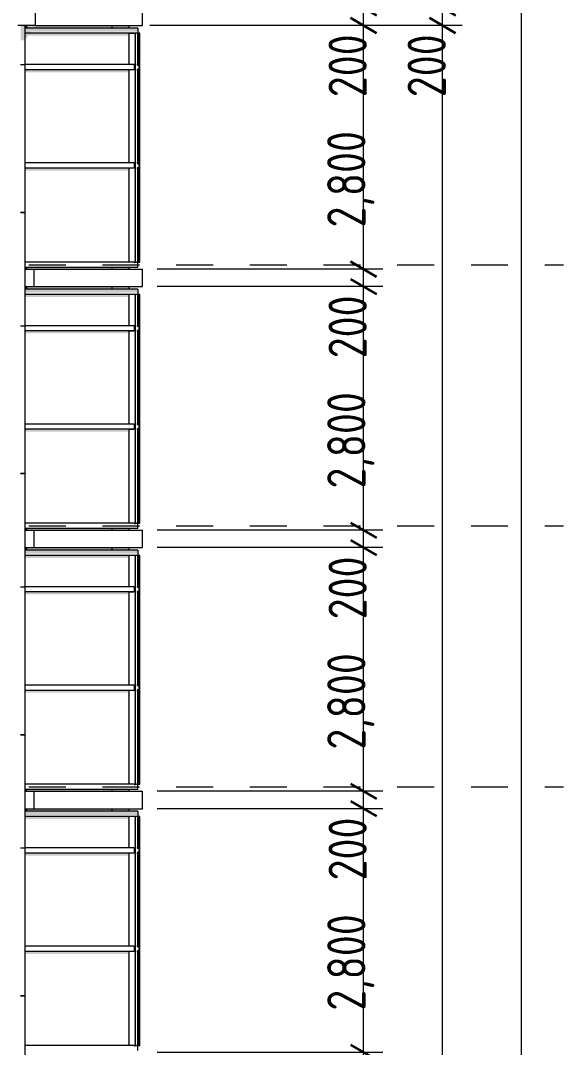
# Model space of a CAD drawing. Header units: millimetres. Extents: x 18162 to 7085488, y 72188 to 247925.
# Drawn here: x 6577304 to 6583544, y 137348 to 149148 of the extents above; entities that cross this region are included whole.
import ezdxf

# ---------------------------------------------------------------- set-up
doc = ezdxf.new("R2010")
doc.units = ezdxf.units.MM
doc.header["$MEASUREMENT"] = 0
doc.linetypes.add('Dashed', pattern=[423.333333, 211.666667, -211.666667])
doc.layers.add('Finish - Wall', color=7, linetype='Continuous')
doc.layers.add('Structural - Bearing', color=7, linetype='Continuous')
doc.styles.add('GENERATED_STYLE_3', font='', dxfattribs={"width": 0.8})
doc.styles.get('GENERATED_STYLE_3').set_extended_font_data('ISOCPEUR MON')
doc.dimstyles.new('GENERATED_STYLE__33', dxfattribs={"dimtxt": 440.00001, "dimasz": 228, "dimexe": 0.18, "dimexo": 20220.414063, "dimgap": 0, "dimtad": 1, "dimdec": 0, "dimzin": 0, "dimdsep": 46, "dimtxsty": 'GENERATED_STYLE_3', "dimblk": 'ARROWHEAD_2', "dimblk1": 'ARROWHEAD_2', "dimblk2": 'ARROWHEAD_2', "dimcen": 0.09, "dimclrd": 13, "dimclre": 13, "dimclrt": 13, "dimadec": 0, "dimazin": 0, "dimtfac": 1, "dimtdec": 4, "dimtmove": 0, "dimatfit": 3, "dimfxl": 1, "dimtolj": 1, "dimtzin": 0, "dimarcsym": 0})
doc.dimstyles.new('GENERATED_STYLE__35', dxfattribs={"dimtxt": 440.00001, "dimasz": 228, "dimexe": 0.18, "dimexo": 20340.684391, "dimgap": 0, "dimtad": 1, "dimdec": 0, "dimzin": 0, "dimdsep": 46, "dimtxsty": 'GENERATED_STYLE_3', "dimblk": 'ARROWHEAD_2', "dimblk1": 'ARROWHEAD_2', "dimblk2": 'ARROWHEAD_2', "dimcen": 0.09, "dimclrd": 13, "dimclre": 13, "dimclrt": 13, "dimadec": 0, "dimazin": 0, "dimtfac": 1, "dimtdec": 4, "dimtmove": 0, "dimatfit": 3, "dimfxl": 1, "dimtolj": 1, "dimtzin": 0, "dimarcsym": 0})
doc.dimstyles.new('GENERATED_STYLE__38', dxfattribs={"dimtxt": 440.00001, "dimasz": 228, "dimexe": 0.18, "dimexo": 20336.646461, "dimgap": 0, "dimtad": 1, "dimdec": 0, "dimzin": 0, "dimdsep": 46, "dimtxsty": 'GENERATED_STYLE_3', "dimblk": 'ARROWHEAD_2', "dimblk1": 'ARROWHEAD_2', "dimblk2": 'ARROWHEAD_2', "dimcen": 0.09, "dimclrd": 13, "dimclre": 13, "dimclrt": 13, "dimadec": 0, "dimazin": 0, "dimtfac": 1, "dimtdec": 4, "dimtmove": 0, "dimatfit": 3, "dimfxl": 1, "dimtolj": 1, "dimtzin": 0, "dimarcsym": 0})
doc.dimstyles.new('GENERATED_STYLE__39', dxfattribs={"dimtxt": 440.00001, "dimasz": 228, "dimexe": 0.18, "dimexo": 20256.234337, "dimgap": 0, "dimtad": 1, "dimdec": 0, "dimzin": 0, "dimdsep": 46, "dimtxsty": 'GENERATED_STYLE_3', "dimblk": 'ARROWHEAD_2', "dimblk1": 'ARROWHEAD_2', "dimblk2": 'ARROWHEAD_2', "dimcen": 0.09, "dimclrd": 13, "dimclre": 13, "dimclrt": 13, "dimadec": 0, "dimazin": 0, "dimtfac": 1, "dimtdec": 4, "dimtmove": 0, "dimatfit": 3, "dimfxl": 1, "dimtolj": 1, "dimtzin": 0, "dimarcsym": 0})
doc.dimstyles.new('GENERATED_STYLE__41', dxfattribs={"dimtxt": 440.00001, "dimasz": 228, "dimexe": 0.18, "dimexo": 18955.962133, "dimgap": 0, "dimtad": 1, "dimdec": 0, "dimzin": 0, "dimdsep": 46, "dimtxsty": 'GENERATED_STYLE_3', "dimblk": 'ARROWHEAD_2', "dimblk1": 'ARROWHEAD_2', "dimblk2": 'ARROWHEAD_2', "dimcen": 0.09, "dimclrd": 13, "dimclre": 13, "dimclrt": 13, "dimadec": 0, "dimazin": 0, "dimtfac": 1, "dimtdec": 4, "dimtmove": 0, "dimatfit": 3, "dimfxl": 1, "dimtolj": 1, "dimtzin": 0, "dimarcsym": 0})

# ---------------------------------------------------------------- blocks, each defined once
blk = doc.blocks.new('*X3168', base_point=(6480358, 110342))
at = {"layer": 'Structural - Bearing', "color": 8, "linetype": 'Continuous', "lineweight": 13}
for p, q in [((6577304, 139642), (6577354, 139642)), ((6577304, 137942), (6577354, 137942)), ((6577354, 137942), (6577304, 137942))]:
    blk.add_line(p, q, dxfattribs=at)
blk = doc.blocks.new('*X3177', base_point=(6480358, 110342))
at = {"layer": 'Structural - Bearing', "color": 8, "linetype": 'Continuous', "lineweight": 13}
for p, q in [((6577304, 142642), (6577354, 142642)), ((6577304, 140942), (6577354, 140942)), ((6577354, 140942), (6577304, 140942))]:
    blk.add_line(p, q, dxfattribs=at)
blk = doc.blocks.new('*X3182', base_point=(6480358, 110342))
at = {"layer": 'Structural - Bearing', "color": 7, "linetype": 'Continuous', "lineweight": 9}
blk.add_line((6577458, 140292), (6577458, 140092), dxfattribs=at)
blk = doc.blocks.new('*X3186', base_point=(6480358, 110342))
at = {"layer": 'Structural - Bearing', "color": 8, "linetype": 'Continuous', "lineweight": 13}
for p, q in [((6577304, 145642), (6577354, 145642)), ((6577304, 143942), (6577354, 143942)), ((6577354, 143942), (6577304, 143942))]:
    blk.add_line(p, q, dxfattribs=at)
blk = doc.blocks.new('*X3191', base_point=(6480358, 110342))
at = {"layer": 'Structural - Bearing', "color": 7, "linetype": 'Continuous', "lineweight": 9}
blk.add_line((6577458, 143292), (6577458, 143092), dxfattribs=at)
blk = doc.blocks.new('*X3195', base_point=(6480358, 110342))
at = {"layer": 'Structural - Bearing', "color": 8, "linetype": 'Continuous', "lineweight": 13}
for p, q in [((6577304, 148642), (6577354, 148642)), ((6577304, 146942), (6577354, 146942)), ((6577354, 146942), (6577304, 146942))]:
    blk.add_line(p, q, dxfattribs=at)
blk = doc.blocks.new('*X3200', base_point=(6480358, 110342))
at = {"layer": 'Structural - Bearing', "color": 7, "linetype": 'Continuous', "lineweight": 9}
blk.add_line((6577458, 146292), (6577458, 146092), dxfattribs=at)
blk = doc.blocks.new('*D3438', base_point=(6480358, 110342))
at = {"color": 12, "linetype": 'Continuous', "lineweight": 35}
for p, q in [((6581094, 137378), (6581394, 137205)), ((6581094, 137178), (6581394, 137005))]:
    blk.add_line(p, q, dxfattribs=at)
at = {"color": 13, "linetype": 'Continuous', "lineweight": 13}
blk.add_line((6581244, 137092), (6581244, 137292), dxfattribs=at)
blk = doc.blocks.new('ARROWHEAD_2')
at = {"color": 0, "linetype": 'Continuous', "lineweight": 0}
for p, q in [((-0.378, -0.655), (0.378, 0.655)), ((0, 0), (-1, 0))]:
    blk.add_line(p, q, dxfattribs=at)
blk = doc.blocks.new('*D3439', base_point=(6480358, 110342))
at = {"color": 13, "linetype": 'Continuous', "lineweight": 13}
for p, q in [((6581469, 140092), (6578874, 140092)), ((6581244, 137292), (6581244, 140092)), ((6581469, 137292), (6578874, 137292)), ((6581244, 137092), (6581244, 137292))]:
    blk.add_line(p, q, dxfattribs=at)
at = {"color": 12, "linetype": 'Continuous', "lineweight": 35}
for p, q in [((6581094, 140178), (6581394, 140005)), ((6581094, 137378), (6581394, 137205))]:
    blk.add_line(p, q, dxfattribs=at)
at = {"color": 13, "lineweight": 13, "char_height": 440, "attachment_point": 7, "rotation": 90, "style": 'GENERATED_STYLE_3'}
for s, insert in [('\\A1;{\\pql;\\fISOCPEUR MON|b0|i0|c0|p0;\\W0.800000;200}', (6581283, 139267)), ('\\A1;{\\pql;\\fISOCPEUR MON|b0|i0|c0|p0;\\W0.800000;2,800}', (6581371, 137770))]:
    blk.add_mtext(s, dxfattribs=dict(at, insert=insert))
blk = doc.blocks.new('*D3440', base_point=(6480358, 110342))
at = {"color": 12, "linetype": 'Continuous', "lineweight": 35}
for p, q in [((6581094, 140378), (6581394, 140205)), ((6581094, 140178), (6581394, 140005))]:
    blk.add_line(p, q, dxfattribs=at)
at = {"color": 13, "linetype": 'Continuous', "lineweight": 13}
blk.add_line((6581244, 140092), (6581244, 140292), dxfattribs=at)
blk = doc.blocks.new('*D3441', base_point=(6480358, 110342))
at = {"color": 12, "linetype": 'Continuous', "lineweight": 35}
for p, q in [((6581094, 143178), (6581394, 143005)), ((6581094, 140378), (6581394, 140205))]:
    blk.add_line(p, q, dxfattribs=at)
at = {"color": 13, "linetype": 'Continuous', "lineweight": 13}
for p, q in [((6581469, 143092), (6578874, 143092)), ((6581244, 140292), (6581244, 143092)), ((6581469, 140292), (6578874, 140292)), ((6581244, 140092), (6581244, 140292))]:
    blk.add_line(p, q, dxfattribs=at)
at = {"color": 13, "lineweight": 13, "char_height": 440, "attachment_point": 7, "rotation": 90, "style": 'GENERATED_STYLE_3'}
for s, insert in [('\\A1;{\\pql;\\fISOCPEUR MON|b0|i0|c0|p0;\\W0.800000;200}', (6581283, 142267)), ('\\A1;{\\pql;\\fISOCPEUR MON|b0|i0|c0|p0;\\W0.800000;2,800}', (6581371, 140770))]:
    blk.add_mtext(s, dxfattribs=dict(at, insert=insert))
blk = doc.blocks.new('*D3442', base_point=(6480358, 110342))
at = {"color": 12, "linetype": 'Continuous', "lineweight": 35}
for p, q in [((6581094, 143378), (6581394, 143205)), ((6581094, 143178), (6581394, 143005))]:
    blk.add_line(p, q, dxfattribs=at)
at = {"color": 13, "linetype": 'Continuous', "lineweight": 13}
for p, q in [((6581469, 143292), (6578874, 143292)), ((6581244, 143092), (6581244, 143292))]:
    blk.add_line(p, q, dxfattribs=at)
blk = doc.blocks.new('*D3443', base_point=(6480358, 110342))
at = {"color": 12, "linetype": 'Continuous', "lineweight": 35}
for p, q in [((6581094, 146178), (6581394, 146005)), ((6581094, 143378), (6581394, 143205))]:
    blk.add_line(p, q, dxfattribs=at)
at = {"color": 13, "linetype": 'Continuous', "lineweight": 13}
blk.add_line((6581244, 143292), (6581244, 146092), dxfattribs=at)
at = {"color": 13, "lineweight": 13, "char_height": 440, "attachment_point": 7, "rotation": 90, "style": 'GENERATED_STYLE_3'}
for s, insert in [('\\A1;{\\pql;\\fISOCPEUR MON|b0|i0|c0|p0;\\W0.800000;200}', (6581283, 145267)), ('\\A1;{\\pql;\\fISOCPEUR MON|b0|i0|c0|p0;\\W0.800000;2,800}', (6581371, 143770))]:
    blk.add_mtext(s, dxfattribs=dict(at, insert=insert))
blk = doc.blocks.new('*D3444', base_point=(6480358, 110342))
at = {"color": 12, "linetype": 'Continuous', "lineweight": 35}
for p, q in [((6581094, 146378), (6581394, 146205)), ((6581094, 146178), (6581394, 146005))]:
    blk.add_line(p, q, dxfattribs=at)
at = {"color": 13, "linetype": 'Continuous', "lineweight": 13}
for p, q in [((6581469, 146292), (6578874, 146292)), ((6581244, 146092), (6581244, 146292)), ((6581469, 146092), (6578874, 146092)), ((6581244, 143292), (6581244, 146092))]:
    blk.add_line(p, q, dxfattribs=at)
blk = doc.blocks.new('*D3445', base_point=(6480358, 110342))
at = {"color": 12, "linetype": 'Continuous', "lineweight": 35}
for p, q in [((6581094, 149178), (6581394, 149005)), ((6581094, 146378), (6581394, 146205))]:
    blk.add_line(p, q, dxfattribs=at)
at = {"color": 13, "linetype": 'Continuous', "lineweight": 13}
for p, q in [((6581469, 149092), (6578874, 149092)), ((6581244, 146292), (6581244, 149092))]:
    blk.add_line(p, q, dxfattribs=at)
at = {"color": 13, "lineweight": 13, "char_height": 440, "attachment_point": 7, "rotation": 90, "style": 'GENERATED_STYLE_3'}
for s, insert in [('\\A1;{\\pql;\\fISOCPEUR MON|b0|i0|c0|p0;\\W0.800000;200}', (6581283, 148267)), ('\\A1;{\\pql;\\fISOCPEUR MON|b0|i0|c0|p0;\\W0.800000;2,800}', (6581371, 146770))]:
    blk.add_mtext(s, dxfattribs=dict(at, insert=insert))
blk = doc.blocks.new('*D3446', base_point=(6480358, 110342))
at = {"color": 13, "linetype": 'Continuous', "lineweight": 13}
for p, q in [((6581469, 149292), (6578874, 149292)), ((6581244, 149092), (6581244, 149292))]:
    blk.add_line(p, q, dxfattribs=at)
at = {"color": 12, "linetype": 'Continuous', "lineweight": 35}
for p, q in [((6581094, 149378), (6581394, 149205)), ((6581094, 149178), (6581394, 149005))]:
    blk.add_line(p, q, dxfattribs=at)
blk = doc.blocks.new('*D3456', base_point=(6480358, 110342))
at = {"color": 13, "linetype": 'Continuous', "lineweight": 13}
for p, q in [((6582153, 116292), (6582153, 149092)), ((6582153, 116092), (6582153, 116292)), ((6582378, 116092), (6578790, 116092))]:
    blk.add_line(p, q, dxfattribs=at)
at = {"color": 12, "linetype": 'Continuous', "lineweight": 35}
for p, q in [((6582003, 116378), (6582303, 116205)), ((6582003, 116178), (6582303, 116005))]:
    blk.add_line(p, q, dxfattribs=at)
blk = doc.blocks.new('*D3457', base_point=(6480358, 110342))
at = {"color": 12, "linetype": 'Continuous', "lineweight": 35}
for p, q in [((6582003, 149178), (6582303, 149005)), ((6582003, 116378), (6582303, 116205))]:
    blk.add_line(p, q, dxfattribs=at)
at = {"color": 13, "linetype": 'Continuous', "lineweight": 13}
for p, q in [((6582378, 149092), (6578790, 149092)), ((6582153, 116292), (6582153, 149092)), ((6582378, 116292), (6578790, 116292)), ((6582153, 116092), (6582153, 116292))]:
    blk.add_line(p, q, dxfattribs=at)
at = {"color": 13, "lineweight": 13, "char_height": 440, "attachment_point": 7, "rotation": 90, "style": 'GENERATED_STYLE_3'}
for s, insert in [('\\A1;{\\pql;\\fISOCPEUR MON|b0|i0|c0|p0;\\W0.800000;200}', (6582192, 148267)), ('\\A1;{\\pql;\\fISOCPEUR MON|b0|i0|c0|p0;\\W0.800000;32,800}', (6582280, 131647))]:
    blk.add_mtext(s, dxfattribs=dict(at, insert=insert))
blk = doc.blocks.new('*D3458', base_point=(6480358, 110342))
at = {"color": 13, "linetype": 'Continuous', "lineweight": 13}
for p, q in [((6582378, 149292), (6578790, 149292)), ((6582153, 149092), (6582153, 149292))]:
    blk.add_line(p, q, dxfattribs=at)
at = {"color": 12, "linetype": 'Continuous', "lineweight": 35}
for p, q in [((6582003, 149378), (6582303, 149205)), ((6582003, 149178), (6582303, 149005))]:
    blk.add_line(p, q, dxfattribs=at)
blk = doc.blocks.new('*D3463', base_point=(6480358, 110342))
at = {"color": 12, "linetype": 'Continuous', "lineweight": 35}
for p, q in [((6582912, 160878), (6583212, 160705)), ((6582912, 110008), (6583212, 109835))]:
    blk.add_line(p, q, dxfattribs=at)
at = {"color": 13, "linetype": 'Continuous', "lineweight": 13}
for p, q in [((6583287, 160792), (6577610, 160792)), ((6583062, 109922), (6583062, 160792)), ((6583287, 109922), (6578912, 109922)), ((6583062, 109775), (6583062, 109922))]:
    blk.add_line(p, q, dxfattribs=at)
at = {"color": 13, "lineweight": 13, "insert": (6583189, 134681), "char_height": 440, "attachment_point": 7, "rotation": 90, "style": 'GENERATED_STYLE_3'}
blk.add_mtext('\\A1;{\\pql;\\fISOCPEUR MON|b0|i0|c0|p0;\\W0.800000;50,870}', dxfattribs=at)

msp = doc.modelspace()

# ---------------------------------------------------------------- hatches: boundary and pattern name
at = {"layer": 'Finish - Wall', "linetype": 'Continuous', "lineweight": 0}
for points in [[(6577353.6, 149001.8), (6577409.7, 149001.8), (6577423.3, 149021.1), (6578653.6, 149021.1), (6578653.6, 149061.8), (6577353.6, 149061.8)], [(6578553.6, 149001.8), (6577353.6, 149001.8), (6577353.6, 148922.5), (6577389.7, 148973.5), (6578538.6, 148973.5), (6578538.6, 148641.8), (6578553.6, 148641.8)], [(6578553.6, 149001.8), (6578553.6, 148994.7), (6578606.2, 148994.7), (6578606.2, 149001.8)], [(6578606.2, 148641.8), (6578611.2, 148641.8), (6578611.2, 148611.8), (6578623.6, 148611.8), (6578623.6, 149001.8), (6578606.2, 149001.8)], [(6578636, 149001.8), (6578641, 148994.7), (6578641, 149001.8)], [(6578641, 149001.8), (6578641, 148994.7), (6578648.6, 148994.7), (6578653.6, 149001.8)], [(6578553.6, 148581.8), (6577353.6, 148581.8), (6577353.6, 148553.5), (6578538.6, 148553.5), (6578538.6, 147511.8), (6578553.6, 147511.8)], [(6578606.2, 148581.8), (6578553.6, 148581.8), (6578553.6, 148574.7), (6578606.2, 148574.7)], [(6578606.2, 147511.8), (6578611.2, 147511.8), (6578611.2, 147481.8), (6578623.6, 147481.8), (6578623.6, 148611.8), (6578611.2, 148611.8), (6578611.2, 148581.8), (6578606.2, 148581.8)], [(6578641, 148641.8), (6578647.3, 148632.9), (6578653.6, 148629.2)], [(6578653.6, 148629.2), (6578653.6, 148641.8), (6578641, 148641.8)], [(6578641, 147511.8), (6578647.3, 147502.9), (6578653.6, 147499.2)], [(6578653.6, 147511.8), (6578641, 147511.8), (6578653.6, 147499.2)], [(6577353.6, 147423.5), (6578538.6, 147423.5), (6578538.6, 146371.8), (6578553.6, 146371.8), (6578553.6, 147451.8), (6577353.6, 147451.8)], [(6578606.2, 147451.8), (6578553.6, 147451.8), (6578553.6, 147444.7), (6578606.2, 147444.7)], [(6578611.2, 147451.8), (6578606.2, 147451.8), (6578606.2, 146371.8), (6578623.6, 146371.8), (6578623.6, 147481.8), (6578611.2, 147481.8)], [(6578611.2, 146354.2), (6578636, 146371.8), (6578611.2, 146371.8)], [(6577353.6, 146061.8), (6577353.6, 146021.1), (6578653.6, 146021.1), (6578653.6, 146061.8)], [(6577353.6, 145973.5), (6578538.6, 145973.5), (6578538.6, 145641.8), (6578553.6, 145641.8), (6578553.6, 146001.8), (6577353.6, 146001.8)], [(6578553.6, 146001.8), (6578553.6, 145994.7), (6578606.2, 145994.7), (6578606.2, 146001.8)], [(6578606.2, 145641.8), (6578611.2, 145641.8), (6578611.2, 145611.8), (6578623.6, 145611.8), (6578623.6, 146001.8), (6578606.2, 146001.8)], [(6578641, 146001.8), (6578636, 146001.8), (6578641, 145994.7)], [(6578641, 146001.8), (6578641, 145994.7), (6578648.6, 145994.7), (6578653.6, 146001.8)], [(6578653.6, 145629.2), (6578641, 145641.8), (6578647.3, 145632.9)], [(6578653.6, 145629.2), (6578653.6, 145641.8), (6578641, 145641.8)], [(6578553.6, 145581.8), (6577353.6, 145581.8), (6577353.6, 145553.5), (6578538.6, 145553.5), (6578538.6, 144511.8), (6578553.6, 144511.8)], [(6578606.2, 145581.8), (6578553.6, 145581.8), (6578553.6, 145574.7), (6578606.2, 145574.7)], [(6578606.2, 144511.8), (6578611.2, 144511.8), (6578611.2, 144481.8), (6578623.6, 144481.8), (6578623.6, 145611.8), (6578611.2, 145611.8), (6578611.2, 145581.8), (6578606.2, 145581.8)], [(6578553.6, 144451.8), (6577353.6, 144451.8), (6577353.6, 144423.5), (6578538.6, 144423.5), (6578538.6, 143371.8), (6578553.6, 143371.8)], [(6578553.6, 144451.8), (6578553.6, 144444.7), (6578606.2, 144444.7), (6578606.2, 144451.8)], [(6578611.2, 144451.8), (6578606.2, 144451.8), (6578606.2, 143371.8), (6578623.6, 143371.8), (6578623.6, 144481.8), (6578611.2, 144481.8)], [(6578653.6, 144499.2), (6578641, 144511.8), (6578647.3, 144502.9)], [(6578653.6, 144511.8), (6578641, 144511.8), (6578653.6, 144499.2)], [(6578611.2, 143371.8), (6578611.2, 143354.2), (6578636, 143371.8)], [(6577353.6, 143061.8), (6577353.6, 143021.1), (6578653.6, 143021.1), (6578653.6, 143061.8)], [(6578553.6, 143001.8), (6577353.6, 143001.8), (6577353.6, 142973.5), (6578538.6, 142973.5), (6578538.6, 142641.8), (6578553.6, 142641.8)], [(6578553.6, 142994.7), (6578606.2, 142994.7), (6578606.2, 143001.8), (6578553.6, 143001.8)], [(6578606.2, 142641.8), (6578611.2, 142641.8), (6578611.2, 142611.8), (6578623.6, 142611.8), (6578623.6, 143001.8), (6578606.2, 143001.8)], [(6578636, 143001.8), (6578641, 142994.7), (6578641, 143001.8)], [(6578653.6, 143001.8), (6578641, 143001.8), (6578641, 142994.7), (6578648.6, 142994.7)], [(6578553.6, 142581.8), (6577353.6, 142581.8), (6577353.6, 142553.5), (6578538.6, 142553.5), (6578538.6, 141511.8), (6578553.6, 141511.8)], [(6578553.6, 142581.8), (6578553.6, 142574.7), (6578606.2, 142574.7), (6578606.2, 142581.8)], [(6578606.2, 141511.8), (6578611.2, 141511.8), (6578611.2, 141481.8), (6578623.6, 141481.8), (6578623.6, 142611.8), (6578611.2, 142611.8), (6578611.2, 142581.8), (6578606.2, 142581.8)], [(6578653.6, 142629.2), (6578641, 142641.8), (6578647.3, 142632.9)], [(6578653.6, 142629.2), (6578653.6, 142641.8), (6578641, 142641.8)], [(6578653.6, 141499.2), (6578641, 141511.8), (6578647.3, 141502.9)], [(6578653.6, 141511.8), (6578641, 141511.8), (6578653.6, 141499.2)], [(6578553.6, 141451.8), (6577353.6, 141451.8), (6577353.6, 141423.5), (6578538.6, 141423.5), (6578538.6, 140371.8), (6578553.6, 140371.8)], [(6578553.6, 141451.8), (6578553.6, 141444.7), (6578606.2, 141444.7), (6578606.2, 141451.8)], [(6578611.2, 141451.8), (6578606.2, 141451.8), (6578606.2, 140371.8), (6578623.6, 140371.8), (6578623.6, 141481.8), (6578611.2, 141481.8)], [(6578611.2, 140371.8), (6578611.2, 140354.2), (6578636, 140371.8)], [(6577353.6, 140061.8), (6577353.6, 140021.1), (6578653.6, 140021.1), (6578653.6, 140061.8)], [(6578553.6, 140001.8), (6577353.6, 140001.8), (6577353.6, 139973.5), (6578538.6, 139973.5), (6578538.6, 139641.8), (6578553.6, 139641.8)], [(6578553.6, 140001.8), (6578553.6, 139994.7), (6578606.2, 139994.7), (6578606.2, 140001.8)], [(6578606.2, 139641.8), (6578611.2, 139641.8), (6578611.2, 139611.8), (6578623.6, 139611.8), (6578623.6, 140001.8), (6578606.2, 140001.8)], [(6578636, 140001.8), (6578641, 139994.7), (6578641, 140001.8)], [(6578641, 140001.8), (6578641, 139994.7), (6578648.6, 139994.7), (6578653.6, 140001.8)], [(6578606.2, 138511.8), (6578611.2, 138511.8), (6578611.2, 138481.8), (6578623.6, 138481.8), (6578623.6, 139611.8), (6578611.2, 139611.8), (6578611.2, 139581.8), (6578606.2, 139581.8)], [(6578641, 139641.8), (6578647.3, 139632.9), (6578653.6, 139629.2)], [(6578653.6, 139629.2), (6578653.6, 139641.8), (6578641, 139641.8)], [(6578553.6, 139581.8), (6577353.6, 139581.8), (6577353.6, 139553.5), (6578538.6, 139553.5), (6578538.6, 138511.8), (6578553.6, 138511.8)], [(6578606.2, 139581.8), (6578553.6, 139581.8), (6578553.6, 139574.7), (6578606.2, 139574.7)], [(6578553.6, 138451.8), (6577353.6, 138451.8), (6577353.6, 138423.5), (6578538.6, 138423.5), (6578538.6, 137371.8), (6578553.6, 137371.8)], [(6578606.2, 138451.8), (6578553.6, 138451.8), (6578553.6, 138444.7), (6578606.2, 138444.7)], [(6578611.2, 138451.8), (6578606.2, 138451.8), (6578606.2, 137371.8), (6578623.6, 137371.8), (6578623.6, 138481.8), (6578611.2, 138481.8)], [(6578653.6, 138499.2), (6578641, 138511.8), (6578647.3, 138502.9)], [(6578653.6, 138511.8), (6578641, 138511.8), (6578653.6, 138499.2)], [(6578611.2, 137371.8), (6578611.2, 137354.2), (6578636, 137371.8)]]:
    msp.add_hatch(color=49, dxfattribs=at).paths.add_polyline_path(points)
at = {"layer": 'Structural - Bearing', "linetype": 'Continuous', "lineweight": 0}
for points in [[(6577353.6, 149091.8), (6577303.6, 149091.8), (6577303.6, 148922.7), (6577353.6, 148922.7)], [(6577353.6, 149091.8), (6577353.6, 149061.8), (6577373.6, 149061.8), (6577373.6, 149091.8)], [(6578553.6, 149091.8), (6577373.6, 149091.8), (6577373.6, 149061.8), (6578553.6, 149061.8)], [(6577353.6, 146291.8), (6577373.6, 146291.8), (6577373.6, 146311.8), (6577353.6, 146311.8)], [(6577373.6, 146291.8), (6578553.6, 146291.8), (6578553.6, 146311.8), (6577373.6, 146311.8)], [(6577353.6, 146091.8), (6577353.6, 146061.8), (6577373.6, 146061.8), (6577373.6, 146091.8)], [(6577373.6, 146061.8), (6578553.6, 146061.8), (6578553.6, 146091.8), (6577373.6, 146091.8)], [(6577353.6, 143291.8), (6577373.6, 143291.8), (6577373.6, 143311.8), (6577353.6, 143311.8)], [(6577373.6, 143311.8), (6577373.6, 143291.8), (6578553.6, 143291.8), (6578553.6, 143311.8)], [(6577353.6, 143091.8), (6577353.6, 143061.8), (6577373.6, 143061.8), (6577373.6, 143091.8)], [(6577373.6, 143061.8), (6578553.6, 143061.8), (6578553.6, 143091.8), (6577373.6, 143091.8)], [(6577353.6, 140291.8), (6577373.6, 140291.8), (6577373.6, 140311.8), (6577353.6, 140311.8)], [(6578553.6, 140311.8), (6577373.6, 140311.8), (6577373.6, 140291.8), (6578553.6, 140291.8)], [(6577353.6, 140091.8), (6577353.6, 140061.8), (6577373.6, 140061.8), (6577373.6, 140091.8)], [(6578553.6, 140091.8), (6577373.6, 140091.8), (6577373.6, 140061.8), (6578553.6, 140061.8)]]:
    msp.add_hatch(color=49, dxfattribs=at).paths.add_polyline_path(points)
at = {"layer": 'Structural - Bearing', "linetype": 'Continuous', "lineweight": 9}
h = msp.add_hatch(dxfattribs=at)
h.set_pattern_fill('Grid_100x100_0002', style=0, pattern_type=2)
h.set_pattern_definition([(0, (6480357.9, 110341.8), (0, 1000), []), (90, (6480357.9, 110341.8), (-1000, 0), [])])
h.paths.add_polyline_path([(6578553.6, 149091.8), (6577373.6, 149091.8), (6577373.6, 149061.8), (6578553.6, 149061.8)])
h = msp.add_hatch(dxfattribs=at)
h.set_pattern_fill('Grid_100x100_0002', style=0, pattern_type=2)
h.set_pattern_definition([(0, (6480357.9, 110341.8), (0, 1000), []), (90, (6480357.9, 110341.8), (-1000, 0), [])])
h.paths.add_polyline_path([(6577373.6, 146291.8), (6578553.6, 146291.8), (6578553.6, 146311.8), (6577373.6, 146311.8)])
h = msp.add_hatch(dxfattribs=at)
h.set_pattern_fill('Grid_100x100_0002', style=0, pattern_type=2)
h.set_pattern_definition([(0, (6480357.9, 110341.8), (2e-10, 1000), []), (90, (6480357.9, 110341.8), (-1000, 0), [])])
h.paths.add_polyline_path([(6577373.6, 146061.8), (6578553.6, 146061.8), (6578553.6, 146091.8), (6577373.6, 146091.8)])
h = msp.add_hatch(dxfattribs=at)
h.set_pattern_fill('Grid_100x100_0002', style=0, pattern_type=2)
h.set_pattern_definition([(0, (6480357.9, 110341.8), (0, 1000), []), (90, (6480357.9, 110341.8), (-1000, 0), [])])
h.paths.add_polyline_path([(6577373.6, 143311.8), (6577373.6, 143291.8), (6578553.6, 143291.8), (6578553.6, 143311.8)])
h = msp.add_hatch(dxfattribs=at)
h.set_pattern_fill('Grid_100x100_0002', style=0, pattern_type=2)
h.set_pattern_definition([(0, (6480357.9, 110341.8), (2e-10, 1000), []), (90, (6480357.9, 110341.8), (-1000, 0), [])])
h.paths.add_polyline_path([(6577373.6, 143061.8), (6578553.6, 143061.8), (6578553.6, 143091.8), (6577373.6, 143091.8)])
h = msp.add_hatch(dxfattribs=at)
h.set_pattern_fill('Grid_100x100_0002', style=0, pattern_type=2)
h.set_pattern_definition([(0, (6480357.9, 110341.8), (0, 1000), []), (90, (6480357.9, 110341.8), (-1000, 0), [])])
h.paths.add_polyline_path([(6578553.6, 140311.8), (6577373.6, 140311.8), (6577373.6, 140291.8), (6578553.6, 140291.8)])
h = msp.add_hatch(dxfattribs=at)
h.set_pattern_fill('Grid_100x100_0002', style=0, pattern_type=2)
h.set_pattern_definition([(0, (6480357.9, 110341.8), (2e-10, 1000), []), (90, (6480357.9, 110341.8), (-1000, 0), [])])
h.paths.add_polyline_path([(6578553.6, 140091.8), (6577373.6, 140091.8), (6577373.6, 140061.8), (6578553.6, 140061.8)])

# ---------------------------------------------------------------- linework, layer by layer
at = {"color": 8, "linetype": 'Dashed', "lineweight": 13, "ltscale": 2}
for p, q in [((6552000.8, 146341.8), (6583543.5, 146341.8)), ((6552000.8, 143341.8), (6583543.5, 143341.8)), ((6552000.8, 140341.8), (6583543.5, 140341.8))]:
    msp.add_line(p, q, dxfattribs=at)
at = {"layer": 'Finish - Wall', "color": 7, "linetype": 'Continuous', "lineweight": 9}
for p, q in [((6578653.6, 149061.8), (6577353.6, 149061.8)), ((6578653.6, 149061.8), (6578653.6, 149001.8)), ((6578611.2, 149001.8), (6577353.6, 149001.8)), ((6578553.6, 148641.8), (6578553.6, 149001.8)), ((6578623.6, 149001.8), (6578611.2, 149001.8)), ((6578636, 149001.8), (6578623.6, 149001.8)), ((6578623.6, 148611.8), (6578623.6, 149001.8)), ((6578653.6, 149001.8), (6578636, 149001.8)), ((6578666, 149001.8), (6578653.6, 149001.8)), ((6578653.6, 148641.8), (6578653.6, 149001.8)), ((6578666, 148611.8), (6578666, 149001.8)), ((6578673.1, 149001.8), (6578666, 149001.8)), ((6578673.1, 148611.8), (6578673.1, 149001.8)), ((6578611.2, 148641.8), (6577353.6, 148641.8)), ((6578611.2, 148581.8), (6577353.6, 148581.8)), ((6578553.6, 147511.8), (6578553.6, 148581.8)), ((6578611.2, 148641.8), (6578611.2, 148581.8)), ((6578623.6, 147481.8), (6578623.6, 148611.8)), ((6578653.6, 148641.8), (6578641, 148641.8)), ((6578641, 148581.8), (6578653.6, 148581.8)), ((6578653.6, 148629.2), (6578653.6, 148641.8)), ((6578653.6, 148581.8), (6578653.6, 148594.4)), ((6578653.6, 147511.8), (6578653.6, 148581.8)), ((6578666, 147481.8), (6578666, 148611.8)), ((6578673.1, 147481.8), (6578673.1, 148611.8)), ((6578611.2, 147511.8), (6577353.6, 147511.8)), ((6578611.2, 147511.8), (6578611.2, 147451.8)), ((6578653.6, 147511.8), (6578641, 147511.8)), ((6578653.6, 147499.2), (6578653.6, 147511.8)), ((6578611.2, 147451.8), (6577353.6, 147451.8)), ((6578553.6, 146371.8), (6578553.6, 147451.8)), ((6578623.6, 146371.8), (6578623.6, 147481.8)), ((6578641, 147451.8), (6578653.6, 147451.8)), ((6578653.6, 147451.8), (6578653.6, 147464.4)), ((6578653.6, 146371.8), (6578653.6, 147451.8)), ((6578666, 146371.8), (6578666, 147481.8)), ((6578673.1, 146371.8), (6578673.1, 147481.8)), ((6578611.2, 146371.8), (6577353.6, 146371.8)), ((6578611.2, 146371.8), (6578623.6, 146371.8)), ((6578623.6, 146371.8), (6578636, 146371.8)), ((6578653.6, 146371.8), (6578636, 146371.8)), ((6578653.6, 146311.8), (6578653.6, 146371.8)), ((6578653.6, 146371.8), (6578666, 146371.8)), ((6578666, 146371.8), (6578673.1, 146371.8)), ((6578653.6, 146311.8), (6577353.6, 146311.8)), ((6578653.6, 146061.8), (6577353.6, 146061.8)), ((6578611.2, 146001.8), (6577353.6, 146001.8)), ((6578553.6, 145641.8), (6578553.6, 146001.8)), ((6578623.6, 146001.8), (6578611.2, 146001.8)), ((6578636, 146001.8), (6578623.6, 146001.8)), ((6578623.6, 145611.8), (6578623.6, 146001.8)), ((6578653.6, 146001.8), (6578636, 146001.8)), ((6578653.6, 146061.8), (6578653.6, 146001.8)), ((6578666, 146001.8), (6578653.6, 146001.8)), ((6578653.6, 145641.8), (6578653.6, 146001.8)), ((6578666, 145611.8), (6578666, 146001.8)), ((6578673.1, 146001.8), (6578666, 146001.8)), ((6578673.1, 145611.8), (6578673.1, 146001.8)), ((6578611.2, 145641.8), (6577353.6, 145641.8)), ((6578611.2, 145641.8), (6578611.2, 145581.8)), ((6578653.6, 145641.8), (6578641, 145641.8)), ((6578653.6, 145629.2), (6578653.6, 145641.8)), ((6578611.2, 145581.8), (6577353.6, 145581.8)), ((6578553.6, 144511.8), (6578553.6, 145581.8)), ((6578623.6, 144481.8), (6578623.6, 145611.8)), ((6578641, 145581.8), (6578653.6, 145581.8)), ((6578653.6, 145581.8), (6578653.6, 145594.4)), ((6578653.6, 144511.8), (6578653.6, 145581.8)), ((6578666, 144481.8), (6578666, 145611.8)), ((6578673.1, 144481.8), (6578673.1, 145611.8)), ((6578611.2, 144511.8), (6577353.6, 144511.8)), ((6578611.2, 144451.8), (6577353.6, 144451.8)), ((6578553.6, 143371.8), (6578553.6, 144451.8)), ((6578611.2, 144511.8), (6578611.2, 144451.8)), ((6578623.6, 143371.8), (6578623.6, 144481.8)), ((6578653.6, 144511.8), (6578641, 144511.8)), ((6578641, 144451.8), (6578653.6, 144451.8)), ((6578653.6, 144499.2), (6578653.6, 144511.8)), ((6578653.6, 144451.8), (6578653.6, 144464.4)), ((6578653.6, 143371.8), (6578653.6, 144451.8)), ((6578666, 143371.8), (6578666, 144481.8)), ((6578673.1, 143371.8), (6578673.1, 144481.8)), ((6578611.2, 143371.8), (6577353.6, 143371.8)), ((6578653.6, 143311.8), (6577353.6, 143311.8)), ((6578611.2, 143371.8), (6578623.6, 143371.8)), ((6578623.6, 143371.8), (6578636, 143371.8)), ((6578653.6, 143371.8), (6578636, 143371.8)), ((6578653.6, 143311.8), (6578653.6, 143371.8)), ((6578653.6, 143371.8), (6578666, 143371.8)), ((6578666, 143371.8), (6578673.1, 143371.8)), ((6578653.6, 143061.8), (6577353.6, 143061.8)), ((6578653.6, 143061.8), (6578653.6, 143001.8)), ((6578611.2, 143001.8), (6577353.6, 143001.8)), ((6578553.6, 142641.8), (6578553.6, 143001.8)), ((6578623.6, 143001.8), (6578611.2, 143001.8)), ((6578636, 143001.8), (6578623.6, 143001.8)), ((6578623.6, 142611.8), (6578623.6, 143001.8)), ((6578653.6, 143001.8), (6578636, 143001.8)), ((6578666, 143001.8), (6578653.6, 143001.8)), ((6578653.6, 142641.8), (6578653.6, 143001.8)), ((6578666, 142611.8), (6578666, 143001.8)), ((6578673.1, 143001.8), (6578666, 143001.8)), ((6578673.1, 142611.8), (6578673.1, 143001.8)), ((6578611.2, 142641.8), (6577353.6, 142641.8)), ((6578611.2, 142581.8), (6577353.6, 142581.8)), ((6578553.6, 141511.8), (6578553.6, 142581.8)), ((6578611.2, 142641.8), (6578611.2, 142581.8)), ((6578623.6, 141481.8), (6578623.6, 142611.8)), ((6578653.6, 142641.8), (6578641, 142641.8)), ((6578641, 142581.8), (6578653.6, 142581.8)), ((6578653.6, 142629.2), (6578653.6, 142641.8)), ((6578653.6, 142581.8), (6578653.6, 142594.4)), ((6578653.6, 141511.8), (6578653.6, 142581.8)), ((6578666, 141481.8), (6578666, 142611.8)), ((6578673.1, 141481.8), (6578673.1, 142611.8)), ((6578611.2, 141511.8), (6577353.6, 141511.8)), ((6578611.2, 141511.8), (6578611.2, 141451.8)), ((6578653.6, 141511.8), (6578641, 141511.8)), ((6578653.6, 141499.2), (6578653.6, 141511.8)), ((6578611.2, 141451.8), (6577353.6, 141451.8)), ((6578553.6, 140371.8), (6578553.6, 141451.8)), ((6578623.6, 140371.8), (6578623.6, 141481.8)), ((6578641, 141451.8), (6578653.6, 141451.8)), ((6578653.6, 141451.8), (6578653.6, 141464.4)), ((6578653.6, 140371.8), (6578653.6, 141451.8)), ((6578666, 140371.8), (6578666, 141481.8)), ((6578673.1, 140371.8), (6578673.1, 141481.8)), ((6578611.2, 140371.8), (6577353.6, 140371.8)), ((6578653.6, 140311.8), (6577353.6, 140311.8)), ((6578611.2, 140371.8), (6578623.6, 140371.8)), ((6578623.6, 140371.8), (6578636, 140371.8)), ((6578653.6, 140371.8), (6578636, 140371.8)), ((6578653.6, 140311.8), (6578653.6, 140371.8)), ((6578653.6, 140371.8), (6578666, 140371.8)), ((6578666, 140371.8), (6578673.1, 140371.8)), ((6578653.6, 140061.8), (6577353.6, 140061.8)), ((6578653.6, 140001.8), (6577353.6, 140001.8)), ((6578553.6, 139641.8), (6578553.6, 140001.8)), ((6578623.6, 139611.8), (6578623.6, 140001.8)), ((6578653.6, 140061.8), (6578653.6, 140001.8)), ((6578666, 140001.8), (6578653.6, 140001.8)), ((6578653.6, 139641.8), (6578653.6, 140001.8)), ((6578666, 139611.8), (6578666, 140001.8)), ((6578673.1, 140001.8), (6578666, 140001.8)), ((6578673.1, 139611.8), (6578673.1, 140001.8)), ((6578611.2, 139641.8), (6577353.6, 139641.8)), ((6578611.2, 139641.8), (6578611.2, 139581.8)), ((6578623.6, 138481.8), (6578623.6, 139611.8)), ((6578653.6, 139641.8), (6578641, 139641.8)), ((6578653.6, 139629.2), (6578653.6, 139641.8)), ((6578666, 138481.8), (6578666, 139611.8)), ((6578673.1, 138481.8), (6578673.1, 139611.8)), ((6578611.2, 139581.8), (6577353.6, 139581.8)), ((6578553.6, 138511.8), (6578553.6, 139581.8)), ((6578641, 139581.8), (6578653.6, 139581.8)), ((6578653.6, 139581.8), (6578653.6, 139594.4)), ((6578653.6, 138511.8), (6578653.6, 139581.8)), ((6578611.2, 138511.8), (6577353.6, 138511.8)), ((6578611.2, 138451.8), (6577353.6, 138451.8)), ((6578553.6, 137371.8), (6578553.6, 138451.8)), ((6578611.2, 138511.8), (6578611.2, 138451.8)), ((6578623.6, 137371.8), (6578623.6, 138481.8)), ((6578653.6, 138511.8), (6578641, 138511.8)), ((6578641, 138451.8), (6578653.6, 138451.8)), ((6578653.6, 138499.2), (6578653.6, 138511.8)), ((6578653.6, 138451.8), (6578653.6, 138464.4)), ((6578653.6, 137371.8), (6578653.6, 138451.8)), ((6578666, 137371.8), (6578666, 138481.8)), ((6578673.1, 137371.8), (6578673.1, 138481.8)), ((6578611.2, 137371.8), (6577353.6, 137371.8)), ((6578611.2, 137371.8), (6578623.6, 137371.8)), ((6578623.6, 137371.8), (6578636, 137371.8)), ((6578653.6, 137371.8), (6578636, 137371.8)), ((6578653.6, 137311.8), (6578653.6, 137371.8)), ((6578653.6, 137371.8), (6578666, 137371.8)), ((6578666, 137371.8), (6578673.1, 137371.8))]:
    msp.add_line(p, q, dxfattribs=at)
at = {"layer": 'Structural - Bearing', "color": 7, "linetype": 'Continuous', "lineweight": 13}
for p, q in [((6577473.3, 149291.8), (6577473.3, 149091.8)), ((6578703.6, 149091.8), (6578703.6, 149291.8)), ((6577473.3, 149091.8), (6577273.3, 149091.8)), ((6577353.6, 149091.8), (6577353.6, 146241.8)), ((6577373.6, 149091.8), (6577373.6, 149061.8)), ((6577473.3, 149091.8), (6578703.6, 149091.8)), ((6578553.6, 149061.8), (6578553.6, 149091.8)), ((6577353.6, 146291.8), (6578703.6, 146291.8)), ((6577353.6, 146241.8), (6577353.6, 143241.8)), ((6577373.6, 146311.8), (6577373.6, 146291.8)), ((6578553.6, 146291.8), (6578553.6, 146311.8)), ((6578703.6, 146091.8), (6578703.6, 146291.8)), ((6577353.6, 146091.8), (6578703.6, 146091.8)), ((6577373.6, 146091.8), (6577373.6, 146061.8)), ((6578553.6, 146061.8), (6578553.6, 146091.8)), ((6577353.6, 143291.8), (6578703.6, 143291.8)), ((6577373.6, 143311.8), (6577373.6, 143291.8)), ((6578553.6, 143291.8), (6578553.6, 143311.8)), ((6578703.6, 143091.8), (6578703.6, 143291.8)), ((6577353.6, 143241.8), (6577353.6, 140241.8)), ((6577353.6, 143091.8), (6578703.6, 143091.8)), ((6577373.6, 143091.8), (6577373.6, 143061.8)), ((6578553.6, 143061.8), (6578553.6, 143091.8)), ((6577373.6, 140311.8), (6577373.6, 140291.8)), ((6578553.6, 140291.8), (6578553.6, 140311.8)), ((6577353.6, 140291.8), (6578703.6, 140291.8)), ((6577353.6, 140241.8), (6577353.6, 137241.8)), ((6578703.6, 140091.8), (6578703.6, 140291.8)), ((6577353.6, 140091.8), (6578703.6, 140091.8)), ((6577373.6, 140091.8), (6577373.6, 140061.8)), ((6578553.6, 140061.8), (6578553.6, 140091.8))]:
    msp.add_line(p, q, dxfattribs=at)

# ---------------------------------------------------------------- block references
at = {"layer": 'Structural - Bearing', "lineweight": 0}
for name in ['*X3195', '*X3200', '*X3186', '*X3191', '*X3177', '*X3182', '*X3168']:
    msp.add_blockref(name, (6480357.9, 110341.8), dxfattribs=at)

# ---------------------------------------------------------------- dimensions: what is measured, and where the dimension line sits
at = {"color": 13, "linetype": 'Continuous', "lineweight": 13}
for base, p1, p2, dimstyle, picture, middle in [((6583061.8, 160791.8), (6557303.6, 109921.8), (6558653.6, 160791.8), 'GENERATED_STYLE__41', '*D3463', (6582753.8, 135585)), ((6581243.6, 149291.8), (6557918.5, 149091.8), (6557918.5, 149291.8), 'GENERATED_STYLE__35', '*D3446', (6580935.6, 148769.7)), ((6582152.7, 149291.8), (6557918.5, 149091.8), (6557918.5, 149291.8), 'GENERATED_STYLE__39', '*D3458', (6581844.7, 148769.7)), ((6582152.7, 149091.8), (6557878.3, 116291.8), (6557918.5, 149091.8), 'GENERATED_STYLE__39', '*D3457', (6581844.7, 132551.2)), ((6581243.6, 149091.8), (6557978.6, 146291.8), (6557918.5, 149091.8), 'GENERATED_STYLE__35', '*D3445', (6580935.6, 147506.7)), ((6582152.7, 116291.8), (6557878.3, 116091.8), (6557878.3, 116291.8), 'GENERATED_STYLE__38', '*D3456', (6581844.7, 115769.7)), ((6581243.6, 146291.8), (6557978.6, 146091.8), (6557978.6, 146291.8), 'GENERATED_STYLE__33', '*D3444', (6580935.6, 145769.7)), ((6581243.6, 146091.8), (6557978.6, 143291.8), (6557978.6, 146091.8), 'GENERATED_STYLE__33', '*D3443', (6580935.6, 144506.7)), ((6581243.6, 143291.8), (6557978.6, 143091.8), (6557978.6, 143291.8), 'GENERATED_STYLE__33', '*D3442', (6580935.6, 142769.7)), ((6581243.6, 143091.8), (6557978.6, 140291.8), (6557978.6, 143091.8), 'GENERATED_STYLE__33', '*D3441', (6580935.6, 141506.7)), ((6581243.6, 140291.8), (6557978.6, 140091.8), (6557978.6, 140291.8), 'GENERATED_STYLE__33', '*D3440', (6580935.6, 139769.7)), ((6581243.6, 140091.8), (6557978.6, 137291.8), (6557978.6, 140091.8), 'GENERATED_STYLE__33', '*D3439', (6580935.6, 138506.7)), ((6581243.6, 137291.8), (6557978.6, 137091.8), (6557978.6, 137291.8), 'GENERATED_STYLE__33', '*D3438', (6580935.6, 136769.7))]:
    dim = msp.add_linear_dim(base=base, p1=p1, p2=p2, angle=90, dimstyle=dimstyle, dxfattribs=at)
    dim.commit()
    dim.dimension.update_dxf_attribs({"geometry": picture, "text_midpoint": middle, "dimtype": 160, "text_rotation": 90})

doc.saveas('drawing.dxf')
